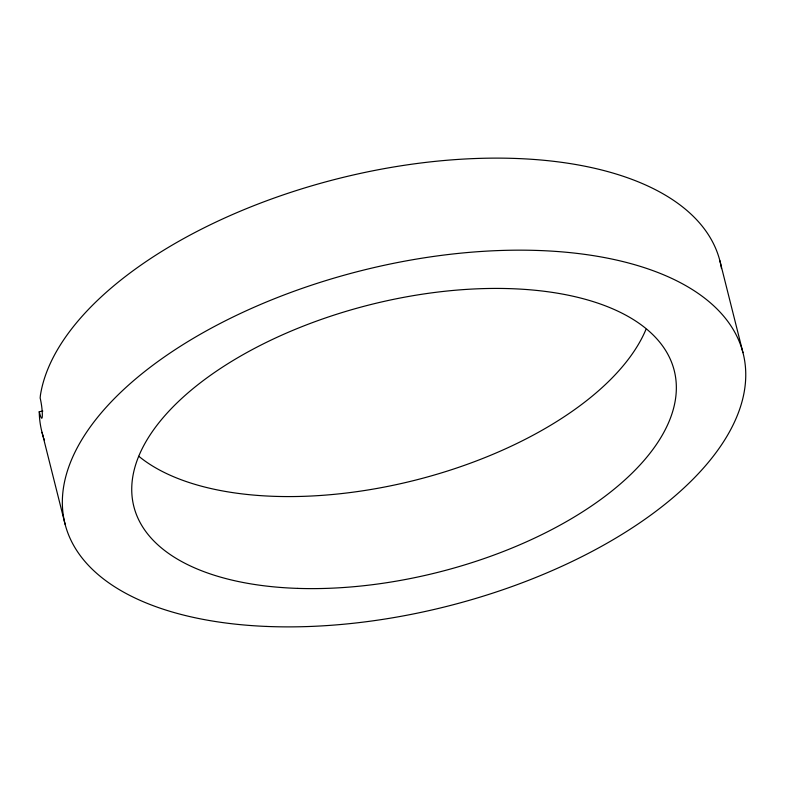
<?xml version="1.0" encoding="UTF-8"?>
<svg xmlns="http://www.w3.org/2000/svg" width="785" height="785" viewBox="0 0 785 785"><rect width="100%" height="100%" fill="white"/><g stroke="black" fill="none" stroke-linecap="round" stroke-linejoin="round"><path stroke-width="1.18" d="M43.45 437.245A349.619 173.22 -14.1 0 1 39.309 414.146L39.25 411.703L42.841 411.095M719.835 260.61L742.963 352.651M39.25 411.703L39.358 412.125A13.669 1.305 79 0 0 40.398 415.756L40.565 416.227A13.659 1.521 79.6 0 0 41.84 418.189A13.679 1.727 80.1 0 0 42.282 416.452L42.302 416.011A13.679 1.933 80.6 0 0 42.253 412.478L42.213 411.772A13.679 2.139 81.1 0 0 41.271 403.637L41.134 402.793A13.669 2.345 81.6 0 0 40.153 398.005L40.428 395.189A349.619 173.22 -14.1 0 1 381.432 169.148A349.619 173.22 -14.1 0 1 721.513 268.588M42.027 432.349L65.145 524.39M44.451 440.14A349.619 173.22 -14.1 0 1 43.774 438.216M646.006 329.317A278.606 138.032 -14.1 0 1 414.127 480.469A278.606 138.032 -14.1 0 1 138.808 456.281M266.822 626.45A349.619 173.22 -14.1 0 0 743.68 355.625A349.619 173.22 -14.1 0 0 201.657 333.497A349.619 173.22 -14.1 0 0 266.822 626.45M297.662 588.387A278.606 138.032 -14.1 0 0 674.315 370.863A278.606 138.032 -14.1 0 0 240.171 356.311A278.606 138.032 -14.1 0 0 297.662 588.387"/></g></svg>
